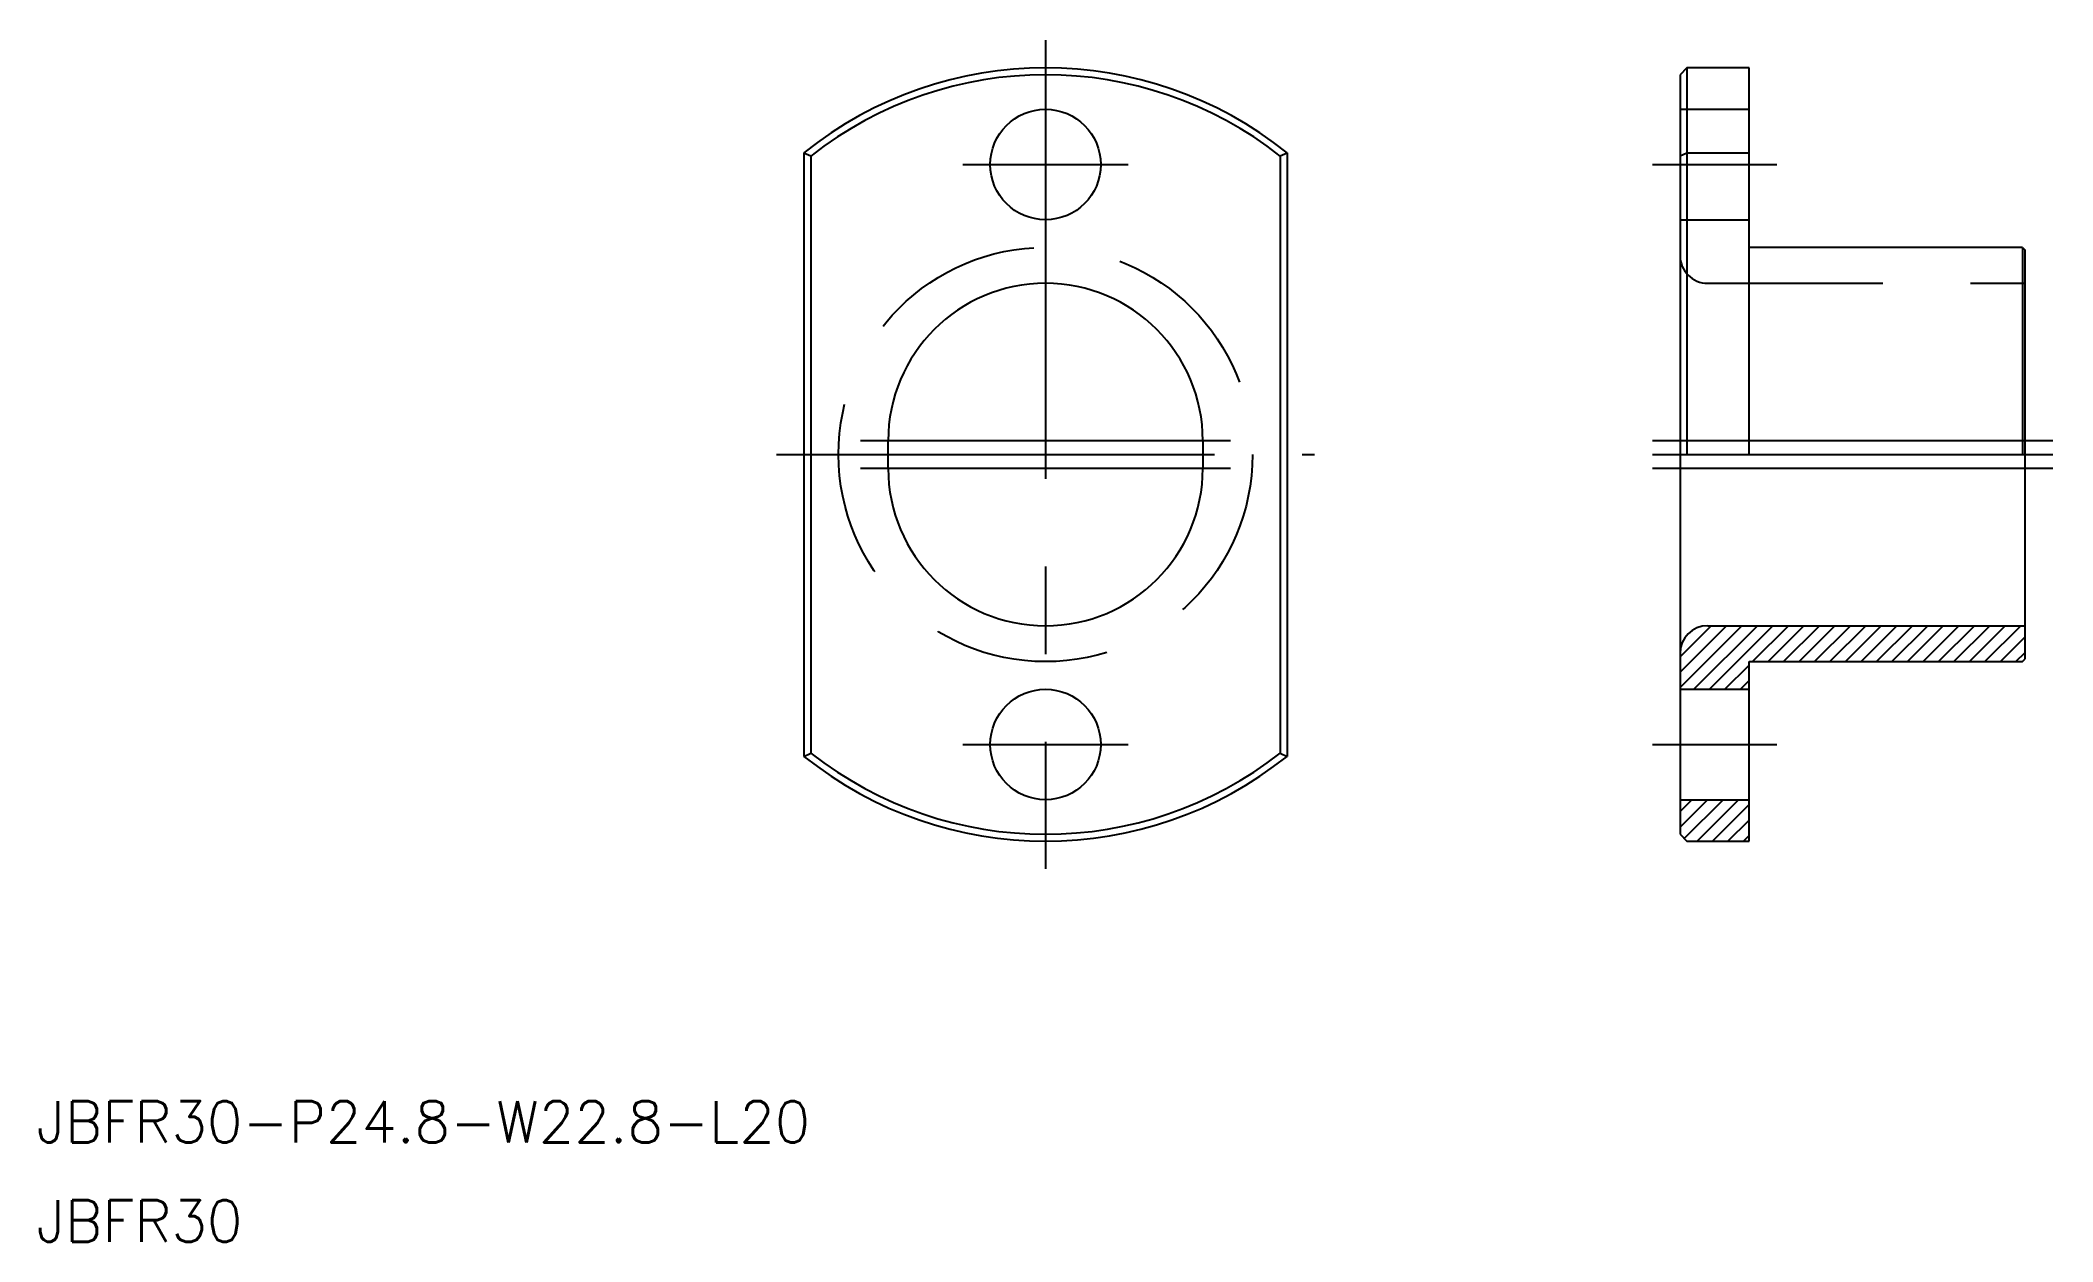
# Model space of a CAD drawing. Extents: x -73 to 73, y -57 to 30.
import ezdxf

# ---------------------------------------------------------------- set-up
doc = ezdxf.new("R2010")
doc.units = 0
doc.linetypes.add('CENTER', pattern=[50.8, 31.75, -6.35, 6.35, -6.35])
doc.linetypes.add('DASHED', pattern=[19.05, 12.7, -6.35])
doc.layers.get('0').update_dxf_attribs({"linetype": 'CONTINUOUS'})
doc.layers.add('CENTER', color=1, linetype='CENTER')
doc.styles.get("Standard").update_dxf_attribs({"font": 'txt.shx', "height": 3, "bigfont": 'bigfont.shx'})

msp = doc.modelspace()

# ---------------------------------------------------------------- linework, layer by layer
at = {"color": 7, "linetype": 'CONTINUOUS'}
for p, q in [((46.48, 28), (45.98, 27.5)), ((46.48, 28), (46.48, 0)), ((50.98, 28), (46.48, 28)), ((50.98, 0), (50.98, 28)), ((45.98, 27.5), (45.98, -27.5)), ((-17.5, 21.86), (-17.5, -21.86)), ((-17.5, 21.86), (-17, 21.62)), ((-17, 21.62), (-17, -21.62)), ((17, 21.62), (17.5, 21.86)), ((17, 21.62), (17, -21.62)), ((17.5, 21.86), (17.5, -21.86)), ((45.98, 21.62), (46.48, 21.86)), ((46.48, 21.86), (50.98, 21.86)), ((70.78, 15), (50.98, 15)), ((70.78, 15), (70.78, 0)), ((70.78, 15), (70.98, 14.8)), ((70.98, -14.8), (70.98, 14.8)), ((-11.4, -1), (-11.4, 1)), ((11.4, 1), (11.4, -1)), ((47.98, -12.4), (70.98, -12.4)), ((50.98, -15), (70.78, -15)), ((50.98, -28), (50.98, -15)), ((70.78, -15), (70.98, -14.8)), ((45.98, -17), (50.98, -17)), ((-17.5, -21.86), (-17, -21.62)), ((17, -21.62), (17.5, -21.86)), ((45.98, -25), (50.98, -25)), ((45.98, -27.5), (46.48, -28)), ((46.48, -28), (50.98, -28))]:
    msp.add_line(p, q, dxfattribs=at)
at = {"color": 3, "linetype": 'DASHED'}
for p, q in [((45.98, 25), (50.98, 25)), ((45.98, 17), (50.98, 17)), ((47.98, 12.4), (70.98, 12.4))]:
    msp.add_line(p, q, dxfattribs=at)
at = {"color": 3, "linetype": 'CONTINUOUS'}
for p, q in [((45.98, -14.64), (48.22, -12.4)), ((45.98, -15.76), (49.34, -12.4)), ((45.98, -16.88), (50.46, -12.4)), ((46.98, -17), (51.58, -12.4)), ((48.11, -17), (52.71, -12.4)), ((51.23, -15), (53.83, -12.4)), ((52.35, -15), (54.95, -12.4)), ((53.47, -15), (56.07, -12.4)), ((54.6, -15), (57.2, -12.4)), ((55.72, -15), (58.32, -12.4)), ((56.84, -15), (59.44, -12.4)), ((57.96, -15), (60.56, -12.4)), ((59.09, -15), (61.69, -12.4)), ((60.21, -15), (62.81, -12.4)), ((61.33, -15), (63.93, -12.4)), ((62.45, -15), (65.05, -12.4)), ((63.58, -15), (66.18, -12.4)), ((64.7, -15), (67.3, -12.4)), ((65.82, -15), (68.42, -12.4)), ((66.94, -15), (69.54, -12.4)), ((68.07, -15), (70.67, -12.4)), ((69.19, -15), (70.98, -13.21)), ((70.31, -15), (70.98, -14.33)), ((49.23, -17), (50.98, -15.25)), ((50.35, -17), (50.98, -16.37)), ((45.98, -25.86), (46.84, -25)), ((45.98, -26.98), (47.96, -25)), ((46.28, -27.8), (49.09, -25)), ((47.21, -28), (50.21, -25)), ((48.33, -28), (50.98, -25.35)), ((49.45, -28), (50.98, -26.47)), ((50.58, -28), (50.98, -27.6))]:
    msp.add_line(p, q, dxfattribs=at)
at = {"color": 7, "linetype": 'CONTINUOUS'}
for centre in [(0, 21), (0, -21)]:
    msp.add_circle(centre, 4, dxfattribs=at)
at = {"color": 3, "linetype": 'DASHED'}
msp.add_circle((0, 0), 15, dxfattribs=at)
at = {"color": 7, "linetype": 'CONTINUOUS'}
for centre, radius, start, end in [((0, 0), 28, 51.3178, 128.6822), ((0, 0), 27.5, 51.8165, 128.1835), ((0, 1), 11.4, 0, 180), ((0, -1), 11.4, 180, 0), ((47.98, -14.4), 2, 90, 180), ((0, 0), 28, 231.3178, 308.6822), ((0, 0), 27.5, 231.8165, 308.1835)]:
    msp.add_arc(centre, radius, start, end, dxfattribs=at)
at = {"color": 3, "linetype": 'DASHED'}
msp.add_arc((47.98, 14.4), 2, 180, 270, dxfattribs=at)
at = {"layer": 'CENTER', "color": 1, "linetype": 'CENTER'}
for p, q in [((0, 30), (0, -30)), ((-6, 21), (6, 21)), ((43.98, 21), (52.98, 21)), ((-19.5, 0), (19.5, 0)), ((13.4, 1), (-13.4, 1)), ((72.98, 1), (43.98, 1)), ((43.98, 0), (72.98, 0)), ((13.4, -1), (-13.4, -1)), ((72.98, -1), (43.98, -1)), ((-6, -21), (6, -21)), ((43.98, -21), (52.98, -21))]:
    msp.add_line(p, q, dxfattribs=at)

# ---------------------------------------------------------------- texts
at = {"color": 7, "linetype": 'CONTINUOUS'}
for s, p in [('JBFR30-P24.8-W22.8-L20', (-73.1, -49.82)), ('JBFR30', (-73.1, -57.01))]:
    msp.add_text(s, height=3, dxfattribs=at).set_placement(p)

doc.saveas('drawing.dxf')
